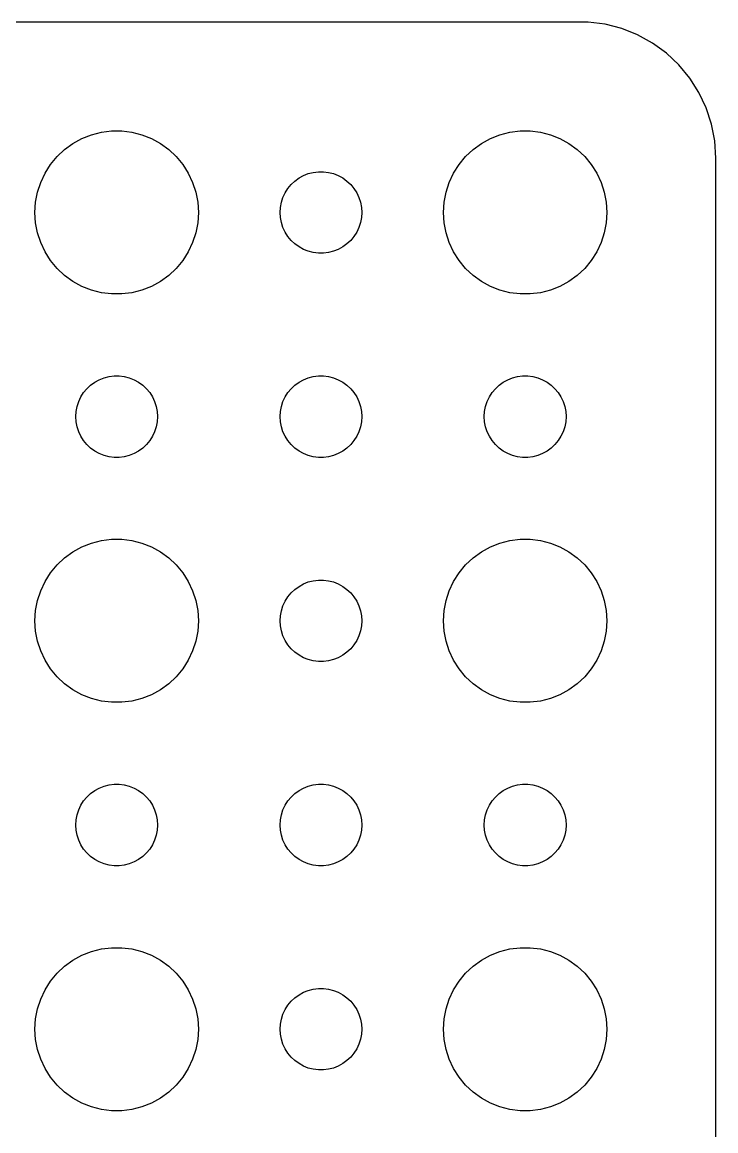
# Model space of a CAD drawing. Header units: metres. Extents: x -180 to 180, y -37 to 37.
# Drawn here: x 154.03 to 179.5, y -3.73 to 36.99 of the extents above; entities that cross this region are included whole.
import ezdxf

# ---------------------------------------------------------------- set-up
doc = ezdxf.new("R2010")
doc.units = ezdxf.units.M

msp = doc.modelspace()

# ---------------------------------------------------------------- linework, layer by layer
for p, q in [((174.814, 36.9901), (-174.814, 36.9901)), ((175.437, 36.9114), (174.814, 36.9901)), ((176.045, 36.7553), (175.437, 36.9114)), ((176.629, 36.5241), (176.045, 36.7553)), ((177.179, 36.2216), (176.629, 36.5241)), ((177.687, 35.8526), (177.179, 36.2216)), ((178.145, 35.4227), (177.687, 35.8526)), ((178.545, 34.9389), (178.145, 35.4227)), ((178.882, 34.4088), (178.545, 34.9389)), ((179.149, 33.8406), (178.882, 34.4088)), ((179.343, 33.2434), (179.149, 33.8406)), ((156.938, 32.9469), (157.312, 32.9941)), ((157.312, 32.9941), (157.688, 32.9941)), ((157.688, 32.9941), (158.062, 32.9469)), ((171.938, 32.9469), (172.312, 32.9941)), ((172.312, 32.9941), (172.688, 32.9941)), ((172.688, 32.9941), (173.062, 32.9469)), ((179.461, 32.6267), (179.343, 33.2434)), ((155.893, 32.533), (156.223, 32.7145)), ((156.223, 32.7145), (156.573, 32.8532)), ((156.573, 32.8532), (156.938, 32.9469)), ((158.062, 32.9469), (158.427, 32.8532)), ((158.427, 32.8532), (158.777, 32.7145)), ((158.777, 32.7145), (159.107, 32.533)), ((170.893, 32.533), (171.223, 32.7145)), ((171.223, 32.7145), (171.573, 32.8532)), ((171.573, 32.8532), (171.938, 32.9469)), ((173.062, 32.9469), (173.427, 32.8532)), ((173.427, 32.8532), (173.777, 32.7145)), ((173.777, 32.7145), (174.107, 32.533)), ((179.5, 32), (179.461, 32.6267)), ((155.313, 32.0536), (155.588, 32.3115)), ((155.588, 32.3115), (155.893, 32.533)), ((159.107, 32.533), (159.412, 32.3115)), ((159.412, 32.3115), (159.687, 32.0536)), ((170.313, 32.0536), (170.588, 32.3115)), ((170.588, 32.3115), (170.893, 32.533)), ((174.107, 32.533), (174.412, 32.3115)), ((174.412, 32.3115), (174.687, 32.0536)), ((155.073, 31.7634), (155.313, 32.0536)), ((159.687, 32.0536), (159.927, 31.7634)), ((170.073, 31.7634), (170.313, 32.0536)), ((174.687, 32.0536), (174.927, 31.7634)), ((179.5, -32), (179.5, 32)), ((154.711, 31.1044), (154.871, 31.4453)), ((154.871, 31.4453), (155.073, 31.7634)), ((159.927, 31.7634), (160.129, 31.4453)), ((160.129, 31.4453), (160.289, 31.1044)), ((164.361, 31.3572), (164.536, 31.4266)), ((164.536, 31.4266), (164.719, 31.4734)), ((164.719, 31.4734), (164.906, 31.497)), ((164.906, 31.497), (165.094, 31.497)), ((165.094, 31.497), (165.281, 31.4734)), ((165.281, 31.4734), (165.464, 31.4266)), ((165.464, 31.4266), (165.639, 31.3572)), ((169.711, 31.1044), (169.871, 31.4453)), ((169.871, 31.4453), (170.073, 31.7634)), ((174.927, 31.7634), (175.129, 31.4453)), ((175.129, 31.4453), (175.289, 31.1044)), ((154.594, 30.7461), (154.711, 31.1044)), ((160.289, 31.1044), (160.406, 30.7461)), ((163.786, 30.8817), (163.907, 31.0268)), ((163.907, 31.0268), (164.044, 31.1558)), ((164.044, 31.1558), (164.196, 31.2665)), ((164.196, 31.2665), (164.361, 31.3572)), ((165.639, 31.3572), (165.804, 31.2665)), ((165.804, 31.2665), (165.956, 31.1558)), ((165.956, 31.1558), (166.093, 31.0268)), ((166.093, 31.0268), (166.214, 30.8817)), ((169.594, 30.7461), (169.711, 31.1044)), ((175.289, 31.1044), (175.406, 30.7461)), ((154.524, 30.376), (154.594, 30.7461)), ((160.406, 30.7461), (160.476, 30.376)), ((163.547, 30.373), (163.605, 30.5522)), ((163.605, 30.5522), (163.686, 30.7226)), ((163.686, 30.7226), (163.786, 30.8817)), ((166.214, 30.8817), (166.314, 30.7226)), ((166.314, 30.7226), (166.395, 30.5522)), ((166.395, 30.5522), (166.453, 30.373)), ((169.524, 30.376), (169.594, 30.7461)), ((175.406, 30.7461), (175.476, 30.376)), ((154.5, 30), (154.524, 30.376)), ((160.476, 30.376), (160.5, 30)), ((163.5, 30), (163.512, 30.188)), ((163.512, 30.188), (163.547, 30.373)), ((166.453, 30.373), (166.488, 30.188)), ((166.488, 30.188), (166.5, 30)), ((169.5, 30), (169.524, 30.376)), ((175.476, 30.376), (175.5, 30)), ((154.524, 29.624), (154.5, 30)), ((160.5, 30), (160.476, 29.624)), ((163.512, 29.812), (163.5, 30)), ((163.547, 29.627), (163.512, 29.812)), ((166.488, 29.812), (166.453, 29.627)), ((166.5, 30), (166.488, 29.812)), ((169.524, 29.624), (169.5, 30)), ((175.5, 30), (175.476, 29.624)), ((154.594, 29.2539), (154.524, 29.624)), ((160.476, 29.624), (160.406, 29.2539)), ((163.605, 29.4478), (163.547, 29.627)), ((163.686, 29.2774), (163.605, 29.4478)), ((166.395, 29.4478), (166.314, 29.2774)), ((166.453, 29.627), (166.395, 29.4478)), ((169.594, 29.2539), (169.524, 29.624)), ((175.476, 29.624), (175.406, 29.2539)), ((154.711, 28.8956), (154.594, 29.2539)), ((160.406, 29.2539), (160.289, 28.8956)), ((163.786, 29.1183), (163.686, 29.2774)), ((163.907, 28.9732), (163.786, 29.1183)), ((164.044, 28.8442), (163.907, 28.9732)), ((166.093, 28.9732), (165.956, 28.8442)), ((166.214, 29.1183), (166.093, 28.9732)), ((166.314, 29.2774), (166.214, 29.1183)), ((169.711, 28.8956), (169.594, 29.2539)), ((175.406, 29.2539), (175.289, 28.8956)), ((154.871, 28.5547), (154.711, 28.8956)), ((155.073, 28.2366), (154.871, 28.5547)), ((160.129, 28.5547), (159.927, 28.2366)), ((160.289, 28.8956), (160.129, 28.5547)), ((164.196, 28.7335), (164.044, 28.8442)), ((164.361, 28.6427), (164.196, 28.7335)), ((164.536, 28.5734), (164.361, 28.6427)), ((164.719, 28.5266), (164.536, 28.5734)), ((164.906, 28.503), (164.719, 28.5266)), ((165.281, 28.5266), (165.094, 28.503)), ((165.464, 28.5734), (165.281, 28.5266)), ((165.639, 28.6427), (165.464, 28.5734)), ((165.804, 28.7335), (165.639, 28.6427)), ((165.956, 28.8442), (165.804, 28.7335)), ((169.871, 28.5547), (169.711, 28.8956)), ((170.073, 28.2366), (169.871, 28.5547)), ((175.129, 28.5547), (174.927, 28.2366)), ((175.289, 28.8956), (175.129, 28.5547)), ((155.313, 27.9464), (155.073, 28.2366)), ((159.927, 28.2366), (159.687, 27.9464)), ((165.094, 28.503), (164.906, 28.503)), ((170.313, 27.9464), (170.073, 28.2366)), ((174.927, 28.2366), (174.687, 27.9464)), ((155.588, 27.6884), (155.313, 27.9464)), ((159.687, 27.9464), (159.412, 27.6884)), ((170.588, 27.6884), (170.313, 27.9464)), ((174.687, 27.9464), (174.412, 27.6884)), ((155.893, 27.467), (155.588, 27.6884)), ((156.223, 27.2855), (155.893, 27.467)), ((156.573, 27.1468), (156.223, 27.2855)), ((158.777, 27.2855), (158.427, 27.1468)), ((159.107, 27.467), (158.777, 27.2855)), ((159.412, 27.6884), (159.107, 27.467)), ((170.893, 27.467), (170.588, 27.6884)), ((171.223, 27.2855), (170.893, 27.467)), ((171.573, 27.1468), (171.223, 27.2855)), ((173.777, 27.2855), (173.427, 27.1468)), ((174.107, 27.467), (173.777, 27.2855)), ((174.412, 27.6884), (174.107, 27.467)), ((156.938, 27.0531), (156.573, 27.1468)), ((157.312, 27.0059), (156.938, 27.0531)), ((157.688, 27.0059), (157.312, 27.0059)), ((158.062, 27.0531), (157.688, 27.0059)), ((158.427, 27.1468), (158.062, 27.0531)), ((171.938, 27.0531), (171.573, 27.1468)), ((172.312, 27.0059), (171.938, 27.0531)), ((172.688, 27.0059), (172.312, 27.0059)), ((173.062, 27.0531), (172.688, 27.0059)), ((173.427, 27.1468), (173.062, 27.0531)), ((156.407, 23.5268), (156.544, 23.6558)), ((156.544, 23.6558), (156.696, 23.7665)), ((156.696, 23.7665), (156.861, 23.8572)), ((156.861, 23.8572), (157.036, 23.9266)), ((157.036, 23.9266), (157.219, 23.9734)), ((157.219, 23.9734), (157.406, 23.997)), ((157.406, 23.997), (157.594, 23.997)), ((157.594, 23.997), (157.781, 23.9734)), ((157.781, 23.9734), (157.964, 23.9266)), ((157.964, 23.9266), (158.139, 23.8572)), ((158.139, 23.8572), (158.304, 23.7665)), ((158.304, 23.7665), (158.456, 23.6558)), ((158.456, 23.6558), (158.593, 23.5268)), ((163.907, 23.5268), (164.044, 23.6558)), ((164.044, 23.6558), (164.196, 23.7665)), ((164.196, 23.7665), (164.361, 23.8572)), ((164.361, 23.8572), (164.536, 23.9266)), ((164.536, 23.9266), (164.719, 23.9734)), ((164.719, 23.9734), (164.906, 23.997)), ((164.906, 23.997), (165.094, 23.997)), ((165.094, 23.997), (165.281, 23.9734)), ((165.281, 23.9734), (165.464, 23.9266)), ((165.464, 23.9266), (165.639, 23.8572)), ((165.639, 23.8572), (165.804, 23.7665)), ((165.804, 23.7665), (165.956, 23.6558)), ((165.956, 23.6558), (166.093, 23.5268)), ((171.407, 23.5268), (171.544, 23.6558)), ((171.544, 23.6558), (171.696, 23.7665)), ((171.696, 23.7665), (171.861, 23.8572)), ((171.861, 23.8572), (172.036, 23.9266)), ((172.036, 23.9266), (172.219, 23.9734)), ((172.219, 23.9734), (172.406, 23.997)), ((172.406, 23.997), (172.594, 23.997)), ((172.594, 23.997), (172.781, 23.9734)), ((172.781, 23.9734), (172.964, 23.9266)), ((172.964, 23.9266), (173.139, 23.8572)), ((173.139, 23.8572), (173.304, 23.7665)), ((173.304, 23.7665), (173.456, 23.6558)), ((173.456, 23.6558), (173.593, 23.5268)), ((156.105, 23.0522), (156.186, 23.2226)), ((156.186, 23.2226), (156.286, 23.3817)), ((156.286, 23.3817), (156.407, 23.5268)), ((158.593, 23.5268), (158.714, 23.3817)), ((158.714, 23.3817), (158.814, 23.2226)), ((158.814, 23.2226), (158.895, 23.0522)), ((163.605, 23.0522), (163.686, 23.2226)), ((163.686, 23.2226), (163.786, 23.3817)), ((163.786, 23.3817), (163.907, 23.5268)), ((166.093, 23.5268), (166.214, 23.3817)), ((166.214, 23.3817), (166.314, 23.2226)), ((166.314, 23.2226), (166.395, 23.0522)), ((171.105, 23.0522), (171.186, 23.2226)), ((171.186, 23.2226), (171.286, 23.3817)), ((171.286, 23.3817), (171.407, 23.5268)), ((173.593, 23.5268), (173.714, 23.3817)), ((173.714, 23.3817), (173.814, 23.2226)), ((173.814, 23.2226), (173.895, 23.0522)), ((156.012, 22.688), (156.047, 22.873)), ((156.047, 22.873), (156.105, 23.0522)), ((158.895, 23.0522), (158.953, 22.873)), ((158.953, 22.873), (158.988, 22.688)), ((163.512, 22.688), (163.547, 22.873)), ((163.547, 22.873), (163.605, 23.0522)), ((166.395, 23.0522), (166.453, 22.873)), ((166.453, 22.873), (166.488, 22.688)), ((171.012, 22.688), (171.047, 22.873)), ((171.047, 22.873), (171.105, 23.0522)), ((173.895, 23.0522), (173.953, 22.873)), ((173.953, 22.873), (173.988, 22.688)), ((156, 22.5), (156.012, 22.688)), ((156.012, 22.312), (156, 22.5)), ((158.988, 22.688), (159, 22.5)), ((159, 22.5), (158.988, 22.312)), ((163.5, 22.5), (163.512, 22.688)), ((163.512, 22.312), (163.5, 22.5)), ((166.488, 22.688), (166.5, 22.5)), ((166.5, 22.5), (166.488, 22.312)), ((171, 22.5), (171.012, 22.688)), ((171.012, 22.312), (171, 22.5)), ((173.988, 22.688), (174, 22.5)), ((174, 22.5), (173.988, 22.312)), ((156.047, 22.127), (156.012, 22.312)), ((156.105, 21.9478), (156.047, 22.127)), ((158.953, 22.127), (158.895, 21.9478)), ((158.988, 22.312), (158.953, 22.127)), ((163.547, 22.127), (163.512, 22.312)), ((163.605, 21.9478), (163.547, 22.127)), ((166.453, 22.127), (166.395, 21.9478)), ((166.488, 22.312), (166.453, 22.127)), ((171.047, 22.127), (171.012, 22.312)), ((171.105, 21.9478), (171.047, 22.127)), ((173.953, 22.127), (173.895, 21.9478)), ((173.988, 22.312), (173.953, 22.127)), ((156.186, 21.7774), (156.105, 21.9478)), ((156.286, 21.6183), (156.186, 21.7774)), ((156.407, 21.4732), (156.286, 21.6183)), ((158.714, 21.6183), (158.593, 21.4732)), ((158.814, 21.7774), (158.714, 21.6183)), ((158.895, 21.9478), (158.814, 21.7774)), ((163.686, 21.7774), (163.605, 21.9478)), ((163.786, 21.6183), (163.686, 21.7774)), ((163.907, 21.4732), (163.786, 21.6183)), ((166.214, 21.6183), (166.093, 21.4732)), ((166.314, 21.7774), (166.214, 21.6183)), ((166.395, 21.9478), (166.314, 21.7774)), ((171.186, 21.7774), (171.105, 21.9478)), ((171.286, 21.6183), (171.186, 21.7774)), ((171.407, 21.4732), (171.286, 21.6183)), ((173.714, 21.6183), (173.593, 21.4732)), ((173.814, 21.7774), (173.714, 21.6183)), ((173.895, 21.9478), (173.814, 21.7774)), ((156.544, 21.3442), (156.407, 21.4732)), ((156.696, 21.2335), (156.544, 21.3442)), ((156.861, 21.1427), (156.696, 21.2335)), ((158.304, 21.2335), (158.139, 21.1427)), ((158.456, 21.3442), (158.304, 21.2335)), ((158.593, 21.4732), (158.456, 21.3442)), ((164.044, 21.3442), (163.907, 21.4732)), ((164.196, 21.2335), (164.044, 21.3442)), ((164.361, 21.1427), (164.196, 21.2335)), ((165.804, 21.2335), (165.639, 21.1427)), ((165.956, 21.3442), (165.804, 21.2335)), ((166.093, 21.4732), (165.956, 21.3442)), ((171.544, 21.3442), (171.407, 21.4732)), ((171.696, 21.2335), (171.544, 21.3442)), ((171.861, 21.1427), (171.696, 21.2335)), ((173.304, 21.2335), (173.139, 21.1427)), ((173.456, 21.3442), (173.304, 21.2335)), ((173.593, 21.4732), (173.456, 21.3442)), ((157.036, 21.0734), (156.861, 21.1427)), ((157.219, 21.0266), (157.036, 21.0734)), ((157.406, 21.003), (157.219, 21.0266)), ((157.594, 21.003), (157.406, 21.003)), ((157.781, 21.0266), (157.594, 21.003)), ((157.964, 21.0734), (157.781, 21.0266)), ((158.139, 21.1427), (157.964, 21.0734)), ((164.536, 21.0734), (164.361, 21.1427)), ((164.719, 21.0266), (164.536, 21.0734)), ((164.906, 21.003), (164.719, 21.0266)), ((165.094, 21.003), (164.906, 21.003)), ((165.281, 21.0266), (165.094, 21.003)), ((165.464, 21.0734), (165.281, 21.0266)), ((165.639, 21.1427), (165.464, 21.0734)), ((172.036, 21.0734), (171.861, 21.1427)), ((172.219, 21.0266), (172.036, 21.0734)), ((172.406, 21.003), (172.219, 21.0266)), ((172.594, 21.003), (172.406, 21.003)), ((172.781, 21.0266), (172.594, 21.003)), ((172.964, 21.0734), (172.781, 21.0266)), ((173.139, 21.1427), (172.964, 21.0734)), ((156.573, 17.8532), (156.938, 17.9469)), ((156.938, 17.9469), (157.312, 17.9941)), ((157.312, 17.9941), (157.688, 17.9941)), ((157.688, 17.9941), (158.062, 17.9469)), ((158.062, 17.9469), (158.427, 17.8532)), ((171.573, 17.8532), (171.938, 17.9469)), ((171.938, 17.9469), (172.312, 17.9941)), ((172.312, 17.9941), (172.688, 17.9941)), ((172.688, 17.9941), (173.062, 17.9469)), ((173.062, 17.9469), (173.427, 17.8532)), ((155.588, 17.3115), (155.893, 17.533)), ((155.893, 17.533), (156.223, 17.7145)), ((156.223, 17.7145), (156.573, 17.8532)), ((158.427, 17.8532), (158.777, 17.7145)), ((158.777, 17.7145), (159.107, 17.533)), ((159.107, 17.533), (159.412, 17.3115)), ((170.588, 17.3115), (170.893, 17.533)), ((170.893, 17.533), (171.223, 17.7145)), ((171.223, 17.7145), (171.573, 17.8532)), ((173.427, 17.8532), (173.777, 17.7145)), ((173.777, 17.7145), (174.107, 17.533)), ((174.107, 17.533), (174.412, 17.3115)), ((155.313, 17.0536), (155.588, 17.3115)), ((159.412, 17.3115), (159.687, 17.0536)), ((170.313, 17.0536), (170.588, 17.3115)), ((174.412, 17.3115), (174.687, 17.0536)), ((154.871, 16.4453), (155.073, 16.7634)), ((155.073, 16.7634), (155.313, 17.0536)), ((159.687, 17.0536), (159.927, 16.7634)), ((159.927, 16.7634), (160.129, 16.4453)), ((169.871, 16.4453), (170.073, 16.7634)), ((170.073, 16.7634), (170.313, 17.0536)), ((174.687, 17.0536), (174.927, 16.7634)), ((174.927, 16.7634), (175.129, 16.4453)), ((154.711, 16.1044), (154.871, 16.4453)), ((160.129, 16.4453), (160.289, 16.1044)), ((164.196, 16.2665), (164.361, 16.3572)), ((164.361, 16.3572), (164.536, 16.4266)), ((164.536, 16.4266), (164.719, 16.4734)), ((164.719, 16.4734), (164.906, 16.497)), ((164.906, 16.497), (165.094, 16.497)), ((165.094, 16.497), (165.281, 16.4734)), ((165.281, 16.4734), (165.464, 16.4266)), ((165.464, 16.4266), (165.639, 16.3572)), ((165.639, 16.3572), (165.804, 16.2665)), ((169.711, 16.1044), (169.871, 16.4453)), ((175.129, 16.4453), (175.289, 16.1044)), ((154.594, 15.7461), (154.711, 16.1044)), ((160.289, 16.1044), (160.406, 15.7461)), ((163.786, 15.8817), (163.907, 16.0268)), ((163.907, 16.0268), (164.044, 16.1558)), ((164.044, 16.1558), (164.196, 16.2665)), ((165.804, 16.2665), (165.956, 16.1558)), ((165.956, 16.1558), (166.093, 16.0268)), ((166.093, 16.0268), (166.214, 15.8817)), ((169.594, 15.7461), (169.711, 16.1044)), ((175.289, 16.1044), (175.406, 15.7461)), ((154.524, 15.376), (154.594, 15.7461)), ((160.406, 15.7461), (160.476, 15.376)), ((163.547, 15.373), (163.605, 15.5522)), ((163.605, 15.5522), (163.686, 15.7226)), ((163.686, 15.7226), (163.786, 15.8817)), ((166.214, 15.8817), (166.314, 15.7226)), ((166.314, 15.7226), (166.395, 15.5522)), ((166.395, 15.5522), (166.453, 15.373)), ((169.524, 15.376), (169.594, 15.7461)), ((175.406, 15.7461), (175.476, 15.376)), ((154.5, 15), (154.524, 15.376)), ((160.476, 15.376), (160.5, 15)), ((163.5, 15), (163.512, 15.188)), ((163.512, 15.188), (163.547, 15.373)), ((166.453, 15.373), (166.488, 15.188)), ((166.488, 15.188), (166.5, 15)), ((169.5, 15), (169.524, 15.376)), ((175.476, 15.376), (175.5, 15)), ((154.524, 14.624), (154.5, 15)), ((160.5, 15), (160.476, 14.624)), ((163.512, 14.812), (163.5, 15)), ((163.547, 14.627), (163.512, 14.812)), ((166.488, 14.812), (166.453, 14.627)), ((166.5, 15), (166.488, 14.812)), ((169.524, 14.624), (169.5, 15)), ((175.5, 15), (175.476, 14.624)), ((154.594, 14.2539), (154.524, 14.624)), ((154.711, 13.8956), (154.594, 14.2539)), ((160.406, 14.2539), (160.289, 13.8956)), ((160.476, 14.624), (160.406, 14.2539)), ((163.605, 14.4478), (163.547, 14.627)), ((163.686, 14.2774), (163.605, 14.4478)), ((163.786, 14.1183), (163.686, 14.2774)), ((166.314, 14.2774), (166.214, 14.1183)), ((166.395, 14.4478), (166.314, 14.2774)), ((166.453, 14.627), (166.395, 14.4478)), ((169.594, 14.2539), (169.524, 14.624)), ((169.711, 13.8956), (169.594, 14.2539)), ((175.406, 14.2539), (175.289, 13.8956)), ((175.476, 14.624), (175.406, 14.2539)), ((154.871, 13.5547), (154.711, 13.8956)), ((160.289, 13.8956), (160.129, 13.5547)), ((163.907, 13.9732), (163.786, 14.1183)), ((164.044, 13.8442), (163.907, 13.9732)), ((166.093, 13.9732), (165.956, 13.8442)), ((166.214, 14.1183), (166.093, 13.9732)), ((169.871, 13.5547), (169.711, 13.8956)), ((175.289, 13.8956), (175.129, 13.5547)), ((155.073, 13.2366), (154.871, 13.5547)), ((160.129, 13.5547), (159.927, 13.2366)), ((164.196, 13.7335), (164.044, 13.8442)), ((164.361, 13.6427), (164.196, 13.7335)), ((164.536, 13.5734), (164.361, 13.6427)), ((164.719, 13.5266), (164.536, 13.5734)), ((164.906, 13.5029), (164.719, 13.5266)), ((165.094, 13.5029), (164.906, 13.5029)), ((165.281, 13.5266), (165.094, 13.5029)), ((165.464, 13.5734), (165.281, 13.5266)), ((165.639, 13.6427), (165.464, 13.5734)), ((165.804, 13.7335), (165.639, 13.6427)), ((165.956, 13.8442), (165.804, 13.7335)), ((170.073, 13.2366), (169.871, 13.5547)), ((175.129, 13.5547), (174.927, 13.2366)), ((155.313, 12.9464), (155.073, 13.2366)), ((159.927, 13.2366), (159.687, 12.9464)), ((170.313, 12.9464), (170.073, 13.2366)), ((174.927, 13.2366), (174.687, 12.9464)), ((155.588, 12.6884), (155.313, 12.9464)), ((155.893, 12.467), (155.588, 12.6884)), ((159.412, 12.6884), (159.107, 12.467)), ((159.687, 12.9464), (159.412, 12.6884)), ((170.588, 12.6884), (170.313, 12.9464)), ((170.893, 12.467), (170.588, 12.6884)), ((174.412, 12.6884), (174.107, 12.467)), ((174.687, 12.9464), (174.412, 12.6884)), ((156.223, 12.2855), (155.893, 12.467)), ((156.573, 12.1468), (156.223, 12.2855)), ((158.777, 12.2855), (158.427, 12.1468)), ((159.107, 12.467), (158.777, 12.2855)), ((171.223, 12.2855), (170.893, 12.467)), ((171.573, 12.1468), (171.223, 12.2855)), ((173.777, 12.2855), (173.427, 12.1468)), ((174.107, 12.467), (173.777, 12.2855)), ((156.938, 12.0531), (156.573, 12.1468)), ((157.312, 12.0059), (156.938, 12.0531)), ((157.688, 12.0059), (157.312, 12.0059)), ((158.062, 12.0531), (157.688, 12.0059)), ((158.427, 12.1468), (158.062, 12.0531)), ((171.938, 12.0531), (171.573, 12.1468)), ((172.312, 12.0059), (171.938, 12.0531)), ((172.688, 12.0059), (172.312, 12.0059)), ((173.062, 12.0531), (172.688, 12.0059)), ((173.427, 12.1468), (173.062, 12.0531)), ((157.036, 8.92657), (157.219, 8.97342)), ((157.219, 8.97342), (157.406, 8.99704)), ((157.406, 8.99704), (157.594, 8.99704)), ((157.594, 8.99704), (157.781, 8.97342)), ((157.781, 8.97342), (157.964, 8.92657)), ((164.536, 8.92657), (164.719, 8.97342)), ((164.719, 8.97342), (164.906, 8.99704)), ((164.906, 8.99704), (165.094, 8.99704)), ((165.094, 8.99704), (165.281, 8.97342)), ((165.281, 8.97342), (165.464, 8.92657)), ((172.036, 8.92657), (172.219, 8.97342)), ((172.219, 8.97342), (172.406, 8.99704)), ((172.406, 8.99704), (172.594, 8.99704)), ((172.594, 8.99704), (172.781, 8.97342)), ((172.781, 8.97342), (172.964, 8.92657)), ((156.407, 8.52681), (156.544, 8.65576)), ((156.544, 8.65576), (156.696, 8.76648)), ((156.696, 8.76648), (156.861, 8.85724)), ((156.861, 8.85724), (157.036, 8.92657)), ((157.964, 8.92657), (158.139, 8.85724)), ((158.139, 8.85724), (158.304, 8.76648)), ((158.304, 8.76648), (158.456, 8.65576)), ((158.456, 8.65576), (158.593, 8.52681)), ((163.907, 8.52681), (164.044, 8.65576)), ((164.044, 8.65576), (164.196, 8.76648)), ((164.196, 8.76648), (164.361, 8.85724)), ((164.361, 8.85724), (164.536, 8.92657)), ((165.464, 8.92657), (165.639, 8.85724)), ((165.639, 8.85724), (165.804, 8.76648)), ((165.804, 8.76648), (165.956, 8.65576)), ((165.956, 8.65576), (166.093, 8.52681)), ((171.407, 8.52681), (171.544, 8.65576)), ((171.544, 8.65576), (171.696, 8.76648)), ((171.696, 8.76648), (171.861, 8.85724)), ((171.861, 8.85724), (172.036, 8.92657)), ((172.964, 8.92657), (173.139, 8.85724)), ((173.139, 8.85724), (173.304, 8.76648)), ((173.304, 8.76648), (173.456, 8.65576)), ((173.456, 8.65576), (173.593, 8.52681)), ((156.105, 8.05219), (156.186, 8.22263)), ((156.186, 8.22263), (156.286, 8.38167)), ((156.286, 8.38167), (156.407, 8.52681)), ((158.593, 8.52681), (158.714, 8.38167)), ((158.714, 8.38167), (158.814, 8.22263)), ((158.814, 8.22263), (158.895, 8.05219)), ((163.605, 8.05219), (163.686, 8.22263)), ((163.686, 8.22263), (163.786, 8.38167)), ((163.786, 8.38167), (163.907, 8.52681)), ((166.093, 8.52681), (166.214, 8.38167)), ((166.214, 8.38167), (166.314, 8.22263)), ((166.314, 8.22263), (166.395, 8.05219)), ((171.105, 8.05219), (171.186, 8.22263)), ((171.186, 8.22263), (171.286, 8.38167)), ((171.286, 8.38167), (171.407, 8.52681)), ((173.593, 8.52681), (173.714, 8.38167)), ((173.714, 8.38167), (173.814, 8.22263)), ((173.814, 8.22263), (173.895, 8.05219)), ((156.012, 7.68799), (156.047, 7.87303)), ((156.047, 7.87303), (156.105, 8.05219)), ((158.895, 8.05219), (158.953, 7.87303)), ((158.953, 7.87303), (158.988, 7.68799)), ((163.512, 7.68799), (163.547, 7.87303)), ((163.547, 7.87303), (163.605, 8.05219)), ((166.395, 8.05219), (166.453, 7.87303)), ((166.453, 7.87303), (166.488, 7.68799)), ((171.012, 7.68799), (171.047, 7.87303)), ((171.047, 7.87303), (171.105, 8.05219)), ((173.895, 8.05219), (173.953, 7.87303)), ((173.953, 7.87303), (173.988, 7.68799)), ((156, 7.5), (156.012, 7.68799)), ((156.012, 7.312), (156, 7.5)), ((158.988, 7.68799), (159, 7.5)), ((159, 7.5), (158.988, 7.312)), ((163.5, 7.5), (163.512, 7.68799)), ((163.512, 7.312), (163.5, 7.5)), ((166.488, 7.68799), (166.5, 7.5)), ((166.5, 7.5), (166.488, 7.312)), ((171, 7.5), (171.012, 7.68799)), ((171.012, 7.312), (171, 7.5)), ((173.988, 7.68799), (174, 7.5)), ((174, 7.5), (173.988, 7.312)), ((156.047, 7.12695), (156.012, 7.312)), ((156.105, 6.9478), (156.047, 7.12695)), ((156.186, 6.77736), (156.105, 6.9478)), ((158.895, 6.9478), (158.814, 6.77736)), ((158.953, 7.12695), (158.895, 6.9478)), ((158.988, 7.312), (158.953, 7.12695)), ((163.547, 7.12695), (163.512, 7.312)), ((163.605, 6.9478), (163.547, 7.12695)), ((163.686, 6.77736), (163.605, 6.9478)), ((166.395, 6.9478), (166.314, 6.77736)), ((166.453, 7.12695), (166.395, 6.9478)), ((166.488, 7.312), (166.453, 7.12695)), ((171.047, 7.12695), (171.012, 7.312)), ((171.105, 6.9478), (171.047, 7.12695)), ((171.186, 6.77736), (171.105, 6.9478)), ((173.895, 6.9478), (173.814, 6.77736)), ((173.953, 7.12695), (173.895, 6.9478)), ((173.988, 7.312), (173.953, 7.12695)), ((156.286, 6.61832), (156.186, 6.77736)), ((156.407, 6.47318), (156.286, 6.61832)), ((158.714, 6.61832), (158.593, 6.47318)), ((158.814, 6.77736), (158.714, 6.61832)), ((163.786, 6.61832), (163.686, 6.77736)), ((163.907, 6.47318), (163.786, 6.61832)), ((166.214, 6.61832), (166.093, 6.47318)), ((166.314, 6.77736), (166.214, 6.61832)), ((171.286, 6.61832), (171.186, 6.77736)), ((171.407, 6.47318), (171.286, 6.61832)), ((173.714, 6.61832), (173.593, 6.47318)), ((173.814, 6.77736), (173.714, 6.61832)), ((156.544, 6.34422), (156.407, 6.47318)), ((156.696, 6.23351), (156.544, 6.34422)), ((156.861, 6.14275), (156.696, 6.23351)), ((157.036, 6.07341), (156.861, 6.14275)), ((158.139, 6.14275), (157.964, 6.07341)), ((158.304, 6.23351), (158.139, 6.14275)), ((158.456, 6.34422), (158.304, 6.23351)), ((158.593, 6.47318), (158.456, 6.34422)), ((164.044, 6.34422), (163.907, 6.47318)), ((164.196, 6.23351), (164.044, 6.34422)), ((164.361, 6.14275), (164.196, 6.23351)), ((164.536, 6.07341), (164.361, 6.14275)), ((165.639, 6.14275), (165.464, 6.07341)), ((165.804, 6.23351), (165.639, 6.14275)), ((165.956, 6.34422), (165.804, 6.23351)), ((166.093, 6.47318), (165.956, 6.34422)), ((171.544, 6.34422), (171.407, 6.47318)), ((171.696, 6.23351), (171.544, 6.34422)), ((171.861, 6.14275), (171.696, 6.23351)), ((172.036, 6.07341), (171.861, 6.14275)), ((173.139, 6.14275), (172.964, 6.07341)), ((173.304, 6.23351), (173.139, 6.14275)), ((173.456, 6.34422), (173.304, 6.23351)), ((173.593, 6.47318), (173.456, 6.34422)), ((157.219, 6.02657), (157.036, 6.07341)), ((157.406, 6.00294), (157.219, 6.02657)), ((157.594, 6.00294), (157.406, 6.00294)), ((157.781, 6.02657), (157.594, 6.00294)), ((157.964, 6.07341), (157.781, 6.02657)), ((164.719, 6.02657), (164.536, 6.07341)), ((164.906, 6.00294), (164.719, 6.02657)), ((165.094, 6.00294), (164.906, 6.00294)), ((165.281, 6.02657), (165.094, 6.00294)), ((165.464, 6.07341), (165.281, 6.02657)), ((172.219, 6.02657), (172.036, 6.07341)), ((172.406, 6.00294), (172.219, 6.02657)), ((172.594, 6.00294), (172.406, 6.00294)), ((172.781, 6.02657), (172.594, 6.00294)), ((172.964, 6.07341), (172.781, 6.02657)), ((156.223, 2.71448), (156.573, 2.85316)), ((156.573, 2.85316), (156.938, 2.94685)), ((156.938, 2.94685), (157.312, 2.99408)), ((157.312, 2.99408), (157.688, 2.99408)), ((157.688, 2.99408), (158.062, 2.94685)), ((158.062, 2.94685), (158.427, 2.85316)), ((158.427, 2.85316), (158.777, 2.71448)), ((171.223, 2.71448), (171.573, 2.85316)), ((171.573, 2.85316), (171.938, 2.94685)), ((171.938, 2.94685), (172.312, 2.99408)), ((172.312, 2.99408), (172.688, 2.99408)), ((172.688, 2.99408), (173.062, 2.94685)), ((173.062, 2.94685), (173.427, 2.85316)), ((173.427, 2.85316), (173.777, 2.71448)), ((155.588, 2.31154), (155.893, 2.53297)), ((155.893, 2.53297), (156.223, 2.71448)), ((158.777, 2.71448), (159.107, 2.53297)), ((159.107, 2.53297), (159.412, 2.31154)), ((170.588, 2.31154), (170.893, 2.53297)), ((170.893, 2.53297), (171.223, 2.71448)), ((173.777, 2.71448), (174.107, 2.53297)), ((174.107, 2.53297), (174.412, 2.31154)), ((155.073, 1.76335), (155.313, 2.05363)), ((155.313, 2.05363), (155.588, 2.31154)), ((159.412, 2.31154), (159.687, 2.05363)), ((159.687, 2.05363), (159.927, 1.76335)), ((170.073, 1.76335), (170.313, 2.05363)), ((170.313, 2.05363), (170.588, 2.31154)), ((174.412, 2.31154), (174.687, 2.05363)), ((174.687, 2.05363), (174.927, 1.76335)), ((154.871, 1.44525), (155.073, 1.76335)), ((159.927, 1.76335), (160.129, 1.44525)), ((169.871, 1.44525), (170.073, 1.76335)), ((174.927, 1.76335), (175.129, 1.44525)), ((154.711, 1.10437), (154.871, 1.44525)), ((160.129, 1.44525), (160.289, 1.10437)), ((164.044, 1.15576), (164.196, 1.26648)), ((164.196, 1.26648), (164.361, 1.35724)), ((164.361, 1.35724), (164.536, 1.42657)), ((164.536, 1.42657), (164.719, 1.47342)), ((164.719, 1.47342), (164.906, 1.49704)), ((164.906, 1.49704), (165.094, 1.49704)), ((165.094, 1.49704), (165.281, 1.47342)), ((165.281, 1.47342), (165.464, 1.42657)), ((165.464, 1.42657), (165.639, 1.35724)), ((165.639, 1.35724), (165.804, 1.26648)), ((165.804, 1.26648), (165.956, 1.15576)), ((169.711, 1.10437), (169.871, 1.44525)), ((175.129, 1.44525), (175.289, 1.10437)), ((154.594, 0.746063), (154.711, 1.10437)), ((160.289, 1.10437), (160.406, 0.746063)), ((163.686, 0.722626), (163.786, 0.881668)), ((163.786, 0.881668), (163.907, 1.02681)), ((163.907, 1.02681), (164.044, 1.15576)), ((165.956, 1.15576), (166.093, 1.02681)), ((166.093, 1.02681), (166.214, 0.881668)), ((166.214, 0.881668), (166.314, 0.722626)), ((169.594, 0.746063), (169.711, 1.10437)), ((175.289, 1.10437), (175.406, 0.746063)), ((154.524, 0.375992), (154.594, 0.746063)), ((160.406, 0.746063), (160.476, 0.375992)), ((163.547, 0.373032), (163.605, 0.552185)), ((163.605, 0.552185), (163.686, 0.722626)), ((166.314, 0.722626), (166.395, 0.552185)), ((166.395, 0.552185), (166.453, 0.373032)), ((169.524, 0.375992), (169.594, 0.746063)), ((175.406, 0.746063), (175.476, 0.375992)), ((154.5, 0), (154.524, 0.375992)), ((154.524, -0.375992), (154.5, 0)), ((160.476, 0.375992), (160.5, 0)), ((160.5, 0), (160.476, -0.375992)), ((163.5, 0), (163.512, 0.187988)), ((163.512, -0.187988), (163.5, 0)), ((163.512, 0.187988), (163.547, 0.373032)), ((166.453, 0.373032), (166.488, 0.187988)), ((166.488, 0.187988), (166.5, 0)), ((166.5, 0), (166.488, -0.187988)), ((169.5, 0), (169.524, 0.375992)), ((169.524, -0.375992), (169.5, 0)), ((175.476, 0.375992), (175.5, 0)), ((175.5, 0), (175.476, -0.375992)), ((154.594, -0.746063), (154.524, -0.375992)), ((160.476, -0.375992), (160.406, -0.746063)), ((163.547, -0.373032), (163.512, -0.187988)), ((163.605, -0.552185), (163.547, -0.373032)), ((166.453, -0.373032), (166.395, -0.552185)), ((166.488, -0.187988), (166.453, -0.373032)), ((169.594, -0.746063), (169.524, -0.375992)), ((175.476, -0.375992), (175.406, -0.746063)), ((154.711, -1.10437), (154.594, -0.746063)), ((160.406, -0.746063), (160.289, -1.10437)), ((163.686, -0.722626), (163.605, -0.552185)), ((163.786, -0.881668), (163.686, -0.722626)), ((166.314, -0.722626), (166.214, -0.881668)), ((166.395, -0.552185), (166.314, -0.722626)), ((169.711, -1.10437), (169.594, -0.746063)), ((175.406, -0.746063), (175.289, -1.10437)), ((154.871, -1.44525), (154.711, -1.10437)), ((160.289, -1.10437), (160.129, -1.44525)), ((163.907, -1.02681), (163.786, -0.881668)), ((164.044, -1.15576), (163.907, -1.02681)), ((164.196, -1.26648), (164.044, -1.15576)), ((165.956, -1.15576), (165.804, -1.26648)), ((166.093, -1.02681), (165.956, -1.15576)), ((166.214, -0.881668), (166.093, -1.02681)), ((169.871, -1.44525), (169.711, -1.10437)), ((175.289, -1.10437), (175.129, -1.44525)), ((155.073, -1.76335), (154.871, -1.44525)), ((160.129, -1.44525), (159.927, -1.76335)), ((164.361, -1.35724), (164.196, -1.26648)), ((164.536, -1.42657), (164.361, -1.35724)), ((164.719, -1.47342), (164.536, -1.42657)), ((164.906, -1.49704), (164.719, -1.47342)), ((165.094, -1.49704), (164.906, -1.49704)), ((165.281, -1.47342), (165.094, -1.49704)), ((165.464, -1.42657), (165.281, -1.47342)), ((165.639, -1.35724), (165.464, -1.42657)), ((165.804, -1.26648), (165.639, -1.35724)), ((170.073, -1.76335), (169.871, -1.44525)), ((175.129, -1.44525), (174.927, -1.76335)), ((155.313, -2.05363), (155.073, -1.76335)), ((159.927, -1.76335), (159.687, -2.05363)), ((170.313, -2.05363), (170.073, -1.76335)), ((174.927, -1.76335), (174.687, -2.05363)), ((155.588, -2.31154), (155.313, -2.05363)), ((155.893, -2.53297), (155.588, -2.31154)), ((159.412, -2.31154), (159.107, -2.53297)), ((159.687, -2.05363), (159.412, -2.31154)), ((170.588, -2.31154), (170.313, -2.05363)), ((170.893, -2.53297), (170.588, -2.31154)), ((174.412, -2.31154), (174.107, -2.53297)), ((174.687, -2.05363), (174.412, -2.31154)), ((156.223, -2.71448), (155.893, -2.53297)), ((156.573, -2.85316), (156.223, -2.71448)), ((158.777, -2.71448), (158.427, -2.85316)), ((159.107, -2.53297), (158.777, -2.71448)), ((171.223, -2.71448), (170.893, -2.53297)), ((171.573, -2.85316), (171.223, -2.71448)), ((173.777, -2.71448), (173.427, -2.85316)), ((174.107, -2.53297), (173.777, -2.71448)), ((156.938, -2.94685), (156.573, -2.85316)), ((157.312, -2.99408), (156.938, -2.94685)), ((157.688, -2.99408), (157.312, -2.99408)), ((158.062, -2.94685), (157.688, -2.99408)), ((158.427, -2.85316), (158.062, -2.94685)), ((171.938, -2.94685), (171.573, -2.85316)), ((172.312, -2.99408), (171.938, -2.94685)), ((172.688, -2.99408), (172.312, -2.99408)), ((173.062, -2.94685), (172.688, -2.99408)), ((173.427, -2.85316), (173.062, -2.94685))]:
    msp.add_line(p, q)

doc.saveas('drawing.dxf')
